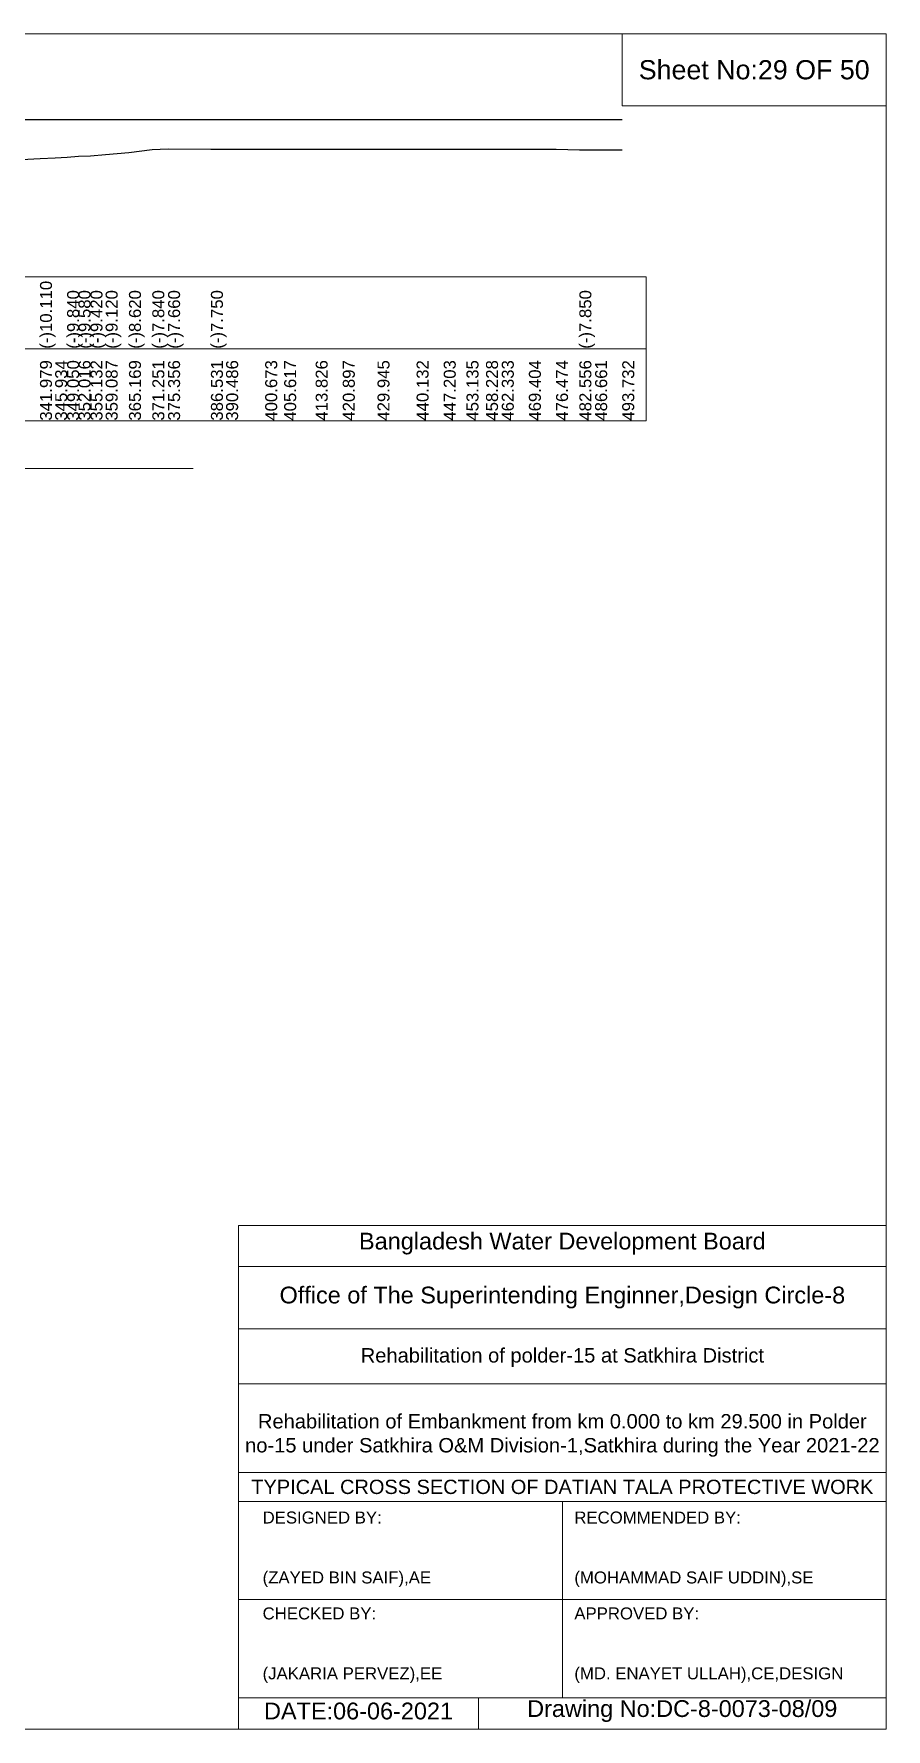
# Model space of a CAD drawing. Header units: inches. Extents: x 89000 to 845000, y -7071 to 31.
# Drawn here: x 526446 to 530000, y -7071 to 0 of the extents above; entities that cross this region are included whole.
import ezdxf

# ---------------------------------------------------------------- set-up
doc = ezdxf.new("R2010")
doc.units = ezdxf.units.IN
doc.header["$LTSCALE"] = 7
doc.header["$MEASUREMENT"] = 0
for name, color, linetype, lineweight in [('Cross section Data Border', 7, 'Continuous', 9), ('Cross Section Labels', 7, 'Continuous', 9), ('Existing_Bed_Level for Xsection', 7, 'Continuous', 25), ('Long Section Labels', 7, 'Continuous', 9)]:
    doc.layers.add(name, color=color, linetype=linetype, lineweight=lineweight)
doc.styles.get("Standard").update_dxf_attribs({"font": 'arial.ttf'})

msp = doc.modelspace()

# ---------------------------------------------------------------- linework, layer by layer
at = {"layer": 'Cross section Data Border'}
msp.add_lwpolyline([(520100, -1013.28), (528999.71342, -1013.28), (528999.71342, -1613.28), (520100, -1613.28)], close=True, dxfattribs=at)
msp.add_lwpolyline([(520100, -1313.28), (528999.71342, -1313.28)], dxfattribs=at)
at = {"layer": 'Cross Section Labels'}
for points in [[(520000, 0), (530000, 0), (530000, -7071), (520000, -7071)], [(528900, 0), (530000, 0), (530000, -300), (528900, -300)]]:
    msp.add_lwpolyline(points, close=True, dxfattribs=at)
for points in [[(522789.85671, -1813.28), (524949.85671, -1813.28), (527109.85671, -1813.28)], [(527300, -7071), (527300, -4971), (530000, -4971)], [(527300, -5141), (530000, -5141)], [(527300, -5401), (530000, -5401)], [(527300, -5631), (530000, -5631)], [(527300, -6001), (530000, -6001)], [(527300, -6121), (530000, -6121)], [(528650, -6121), (528650, -6941)], [(527300, -6531), (530000, -6531)], [(527300, -6941), (530000, -6941)], [(528300, -6941), (528300, -7071)]]:
    msp.add_lwpolyline(points, dxfattribs=at)
at = {"layer": 'Existing_Bed_Level for Xsection'}
for points in [[(521000, -357.28), (528899.71342, -357.28)], [(526342.71543, -526.4), (526471.6659, -519.04), (526471.6659, -519.04), (526471.6659, -519.04), (526471.6659, -519.04), (526534.94939, -516.8), (526534.94939, -516.8), (526534.94939, -516.8), (526534.94939, -516.8), (526584.79874, -514.72), (526584.79874, -514.72), (526584.79874, -514.72), (526584.79874, -514.72), (526632.26098, -510.56), (526632.26098, -510.56), (526632.26098, -510.56), (526632.26098, -510.56), (526682.11263, -508), (526682.11263, -508), (526682.11263, -508), (526682.11263, -508), (526745.39512, -503.2), (526745.39512, -503.2), (526745.39512, -503.2), (526745.39512, -503.2), (526842.70691, -495.2), (526842.70691, -495.2), (526842.70691, -495.2), (526842.70691, -495.2), (526940.01912, -482.72), (526940.01912, -482.72), (526940.01912, -482.72), (526940.01912, -482.72), (527005.6921, -479.84), (527005.6921, -479.84), (527005.6921, -479.84), (527005.6921, -479.84), (527184.50332, -481.28), (527184.50332, -481.28), (527184.50332, -481.28), (527184.50332, -481.28), (527247.77804, -481.28), (527247.77804, -481.28), (527247.77804, -481.28), (527247.77804, -481.28), (527410.76749, -481.28), (527410.76749, -481.28), (527410.76749, -481.28), (527410.76749, -481.28), (527489.86681, -481.28), (527489.86681, -481.28), (527489.86681, -481.28), (527489.86681, -481.28), (527621.2144, -481.28), (527621.2144, -481.28), (527621.2144, -481.28), (527621.2144, -481.28), (527734.3467, -481.28), (527734.3467, -481.28), (527734.3467, -481.28), (527734.3467, -481.28), (527879.11733, -481.28), (527879.11733, -481.28), (527879.11733, -481.28), (527879.11733, -481.28), (528042.10826, -481.28), (528042.10826, -481.28), (528042.10826, -481.28), (528042.10826, -481.28), (528155.24046, -481.28), (528155.24046, -481.28), (528155.24046, -481.28), (528155.24046, -481.28), (528250.1608, -481.28), (528250.1608, -481.28), (528250.1608, -481.28), (528250.1608, -481.28), (528331.65114, -481.28), (528331.65114, -481.28), (528331.65114, -481.28), (528331.65114, -481.28), (528397.32403, -481.28), (528397.32403, -481.28), (528397.32403, -481.28), (528397.32403, -481.28), (528510.45698, -481.28), (528510.45698, -481.28), (528510.45698, -481.28), (528510.45698, -481.28), (528623.59006, -481.28), (528720.9036, -482.88), (528786.58121, -482.88), (528899.71342, -482.88)]]:
    msp.add_lwpolyline(points, dxfattribs=at)

# ---------------------------------------------------------------- texts
at = {"layer": 'Cross Section Labels', "attachment_point": 5}
for s, insert, char_height in [('Sheet No:29 OF 50', (529450, -150), 80), ('Bangladesh Water Development Board', (528650, -5046), 70), ('Office of The Superintending Enginner,Design Circle-8', (528650, -5271), 70)]:
    msp.add_mtext(s, dxfattribs=dict(at, insert=insert, char_height=char_height))
at = {"layer": 'Cross Section Labels'}
for s, insert, char_height, width, attachment_point in [('Rehabilitation of polder-15 at Satkhira District', (528650, -5521), 60, 2800, 5), ('Rehabilitation of Embankment from km 0.000 to km 29.500 in Polder no-15 under Satkhira O&M Division-1,Satkhira during the Year 2021-22', (528650, -5846), 60, 2700, 5), ('TYPICAL CROSS SECTION OF DATIAN TALA PROTECTIVE WORK', (528650, -6061), 59.5765532, 2800, 5), ('DESIGNED BY:^J^J^J(ZAYED BIN SAIF),AE', (527400, -6321), 50, 1400, 4), ('RECOMMENDED BY:^J^J^J(MOHAMMAD SAIF UDDIN),SE', (528700, -6321), 50, 1400, 4), ('CHECKED BY:^J^J^J(JAKARIA PERVEZ),EE', (527400, -6721), 50, 1400, 4), ('APPROVED BY:^J^J^J(MD. ENAYET ULLAH),CE,DESIGN', (528700, -6721), 50, 1400, 4), ('DATE:06-06-2021', (527800, -6996), 70, 1400, 5), ('Drawing No:DC-8-0073-08/09', (529150, -6996), 70, 2200, 5)]:
    msp.add_mtext(s, dxfattribs=dict(at, insert=insert, char_height=char_height, width=width, attachment_point=attachment_point))
at = {"layer": 'Long Section Labels', "char_height": 50, "attachment_point": 1, "rotation": 90}
for s, insert in [('(-)10.110', (526471.6659, -1313.28)), ('(-)10.110', (526471.6659, -1313.28)), ('(-)10.110', (526471.6659, -1313.28)), ('(-)10.110', (526471.6659, -1313.28)), ('(-)9.840', (526584.79874, -1313.28)), ('(-)9.840', (526584.79874, -1313.28)), ('(-)9.840', (526584.79874, -1313.28)), ('(-)9.840', (526584.79874, -1313.28)), ('(-)9.580', (526632.26098, -1313.28)), ('(-)9.580', (526632.26098, -1313.28)), ('(-)9.580', (526632.26098, -1313.28)), ('(-)9.580', (526632.26098, -1313.28)), ('(-)9.420', (526682.11263, -1313.28)), ('(-)9.420', (526682.11263, -1313.28)), ('(-)9.420', (526682.11263, -1313.28)), ('(-)9.420', (526682.11263, -1313.28)), ('(-)9.120', (526745.39512, -1313.28)), ('(-)9.120', (526745.39512, -1313.28)), ('(-)9.120', (526745.39512, -1313.28)), ('(-)9.120', (526745.39512, -1313.28)), ('(-)8.620', (526842.70691, -1313.28)), ('(-)8.620', (526842.70691, -1313.28)), ('(-)8.620', (526842.70691, -1313.28)), ('(-)8.620', (526842.70691, -1313.28)), ('(-)7.840', (526940.01912, -1313.28)), ('(-)7.840', (526940.01912, -1313.28)), ('(-)7.840', (526940.01912, -1313.28)), ('(-)7.840', (526940.01912, -1313.28)), ('(-)7.660', (527005.6921, -1313.28)), ('(-)7.660', (527005.6921, -1313.28)), ('(-)7.660', (527005.6921, -1313.28)), ('(-)7.660', (527005.6921, -1313.28)), ('(-)7.750', (527184.50332, -1313.28)), ('(-)7.750', (527184.50332, -1313.28)), ('(-)7.750', (527184.50332, -1313.28)), ('(-)7.750', (527184.50332, -1313.28)), ('(-)7.750', (527184.50332, -1313.28)), ('(-)7.750', (527184.50332, -1313.28)), ('(-)7.750', (527184.50332, -1313.28)), ('(-)7.750', (527184.50332, -1313.28)), ('(-)7.750', (527184.50332, -1313.28)), ('(-)7.750', (527184.50332, -1313.28)), ('(-)7.750', (527184.50332, -1313.28)), ('(-)7.750', (527184.50332, -1313.28)), ('(-)7.750', (527184.50332, -1313.28)), ('(-)7.750', (527184.50332, -1313.28)), ('(-)7.750', (527184.50332, -1313.28)), ('(-)7.750', (527184.50332, -1313.28)), ('(-)7.750', (527184.50332, -1313.28)), ('(-)7.750', (527184.50332, -1313.28)), ('(-)7.750', (527184.50332, -1313.28)), ('(-)7.750', (527184.50332, -1313.28)), ('(-)7.750', (527184.50332, -1313.28)), ('(-)7.750', (527184.50332, -1313.28)), ('(-)7.750', (527184.50332, -1313.28)), ('(-)7.750', (527184.50332, -1313.28)), ('(-)7.750', (527184.50332, -1313.28)), ('(-)7.750', (527184.50332, -1313.28)), ('(-)7.750', (527184.50332, -1313.28)), ('(-)7.750', (527184.50332, -1313.28)), ('(-)7.750', (527184.50332, -1313.28)), ('(-)7.750', (527184.50332, -1313.28)), ('(-)7.750', (527184.50332, -1313.28)), ('(-)7.750', (527184.50332, -1313.28)), ('(-)7.750', (527184.50332, -1313.28)), ('(-)7.750', (527184.50332, -1313.28)), ('(-)7.750', (527184.50332, -1313.28)), ('(-)7.750', (527184.50332, -1313.28)), ('(-)7.750', (527184.50332, -1313.28)), ('(-)7.750', (527184.50332, -1313.28)), ('(-)7.750', (527184.50332, -1313.28)), ('(-)7.750', (527184.50332, -1313.28)), ('(-)7.750', (527184.50332, -1313.28)), ('(-)7.750', (527184.50332, -1313.28)), ('(-)7.750', (527184.50332, -1313.28)), ('(-)7.750', (527184.50332, -1313.28)), ('(-)7.750', (527184.50332, -1313.28)), ('(-)7.750', (527184.50332, -1313.28)), ('(-)7.750', (527184.50332, -1313.28)), ('(-)7.750', (527184.50332, -1313.28)), ('(-)7.750', (527184.50332, -1313.28)), ('(-)7.750', (527184.50332, -1313.28)), ('(-)7.750', (527184.50332, -1313.28)), ('(-)7.750', (527184.50332, -1313.28)), ('(-)7.750', (527184.50332, -1313.28)), ('(-)7.850', (528720.9036, -1313.28)), ('(-)7.850', (528720.9036, -1313.28)), ('(-)7.850', (528720.9036, -1313.28)), ('341.979', (526471.6659, -1613.28)), ('341.979', (526471.6659, -1613.28)), ('341.979', (526471.6659, -1613.28)), ('341.979', (526471.6659, -1613.28)), ('345.934', (526534.94939, -1613.28)), ('345.934', (526534.94939, -1613.28)), ('345.934', (526534.94939, -1613.28)), ('345.934', (526534.94939, -1613.28)), ('349.050', (526584.79874, -1613.28)), ('349.050', (526584.79874, -1613.28)), ('349.050', (526584.79874, -1613.28)), ('349.050', (526584.79874, -1613.28)), ('352.016', (526632.26098, -1613.28)), ('352.016', (526632.26098, -1613.28)), ('352.016', (526632.26098, -1613.28)), ('352.016', (526632.26098, -1613.28)), ('355.132', (526682.11263, -1613.28)), ('355.132', (526682.11263, -1613.28)), ('355.132', (526682.11263, -1613.28)), ('355.132', (526682.11263, -1613.28)), ('359.087', (526745.39512, -1613.28)), ('359.087', (526745.39512, -1613.28)), ('359.087', (526745.39512, -1613.28)), ('359.087', (526745.39512, -1613.28)), ('365.169', (526842.70691, -1613.28)), ('365.169', (526842.70691, -1613.28)), ('365.169', (526842.70691, -1613.28)), ('365.169', (526842.70691, -1613.28)), ('371.251', (526940.01912, -1613.28)), ('371.251', (526940.01912, -1613.28)), ('371.251', (526940.01912, -1613.28)), ('371.251', (526940.01912, -1613.28)), ('375.356', (527005.6921, -1613.28)), ('375.356', (527005.6921, -1613.28)), ('375.356', (527005.6921, -1613.28)), ('375.356', (527005.6921, -1613.28)), ('386.531', (527184.50332, -1613.28)), ('386.531', (527184.50332, -1613.28)), ('386.531', (527184.50332, -1613.28)), ('386.531', (527184.50332, -1613.28)), ('390.486', (527247.77804, -1613.28)), ('390.486', (527247.77804, -1613.28)), ('390.486', (527247.77804, -1613.28)), ('390.486', (527247.77804, -1613.28)), ('400.673', (527410.76749, -1613.28)), ('400.673', (527410.76749, -1613.28)), ('400.673', (527410.76749, -1613.28)), ('400.673', (527410.76749, -1613.28)), ('405.617', (527489.86681, -1613.28)), ('405.617', (527489.86681, -1613.28)), ('405.617', (527489.86681, -1613.28)), ('405.617', (527489.86681, -1613.28)), ('413.826', (527621.2144, -1613.28)), ('413.826', (527621.2144, -1613.28)), ('413.826', (527621.2144, -1613.28)), ('413.826', (527621.2144, -1613.28)), ('420.897', (527734.3467, -1613.28)), ('420.897', (527734.3467, -1613.28)), ('420.897', (527734.3467, -1613.28)), ('420.897', (527734.3467, -1613.28)), ('429.945', (527879.11733, -1613.28)), ('429.945', (527879.11733, -1613.28)), ('429.945', (527879.11733, -1613.28)), ('429.945', (527879.11733, -1613.28)), ('440.132', (528042.10826, -1613.28)), ('440.132', (528042.10826, -1613.28)), ('440.132', (528042.10826, -1613.28)), ('440.132', (528042.10826, -1613.28)), ('447.203', (528155.24046, -1613.28)), ('447.203', (528155.24046, -1613.28)), ('447.203', (528155.24046, -1613.28)), ('447.203', (528155.24046, -1613.28)), ('453.135', (528250.1608, -1613.28)), ('453.135', (528250.1608, -1613.28)), ('453.135', (528250.1608, -1613.28)), ('453.135', (528250.1608, -1613.28)), ('458.228', (528331.65114, -1613.28)), ('458.228', (528331.65114, -1613.28)), ('458.228', (528331.65114, -1613.28)), ('458.228', (528331.65114, -1613.28)), ('462.333', (528397.32403, -1613.28)), ('462.333', (528397.32403, -1613.28)), ('462.333', (528397.32403, -1613.28)), ('462.333', (528397.32403, -1613.28)), ('469.404', (528510.45698, -1613.28)), ('469.404', (528510.45698, -1613.28)), ('469.404', (528510.45698, -1613.28)), ('469.404', (528510.45698, -1613.28)), ('476.474', (528623.59006, -1613.28)), ('482.556', (528720.9036, -1613.28)), ('486.661', (528786.58121, -1613.28)), ('493.732', (528899.71342, -1613.28))]:
    msp.add_mtext(s, dxfattribs=dict(at, insert=insert))

doc.saveas('drawing.dxf')
